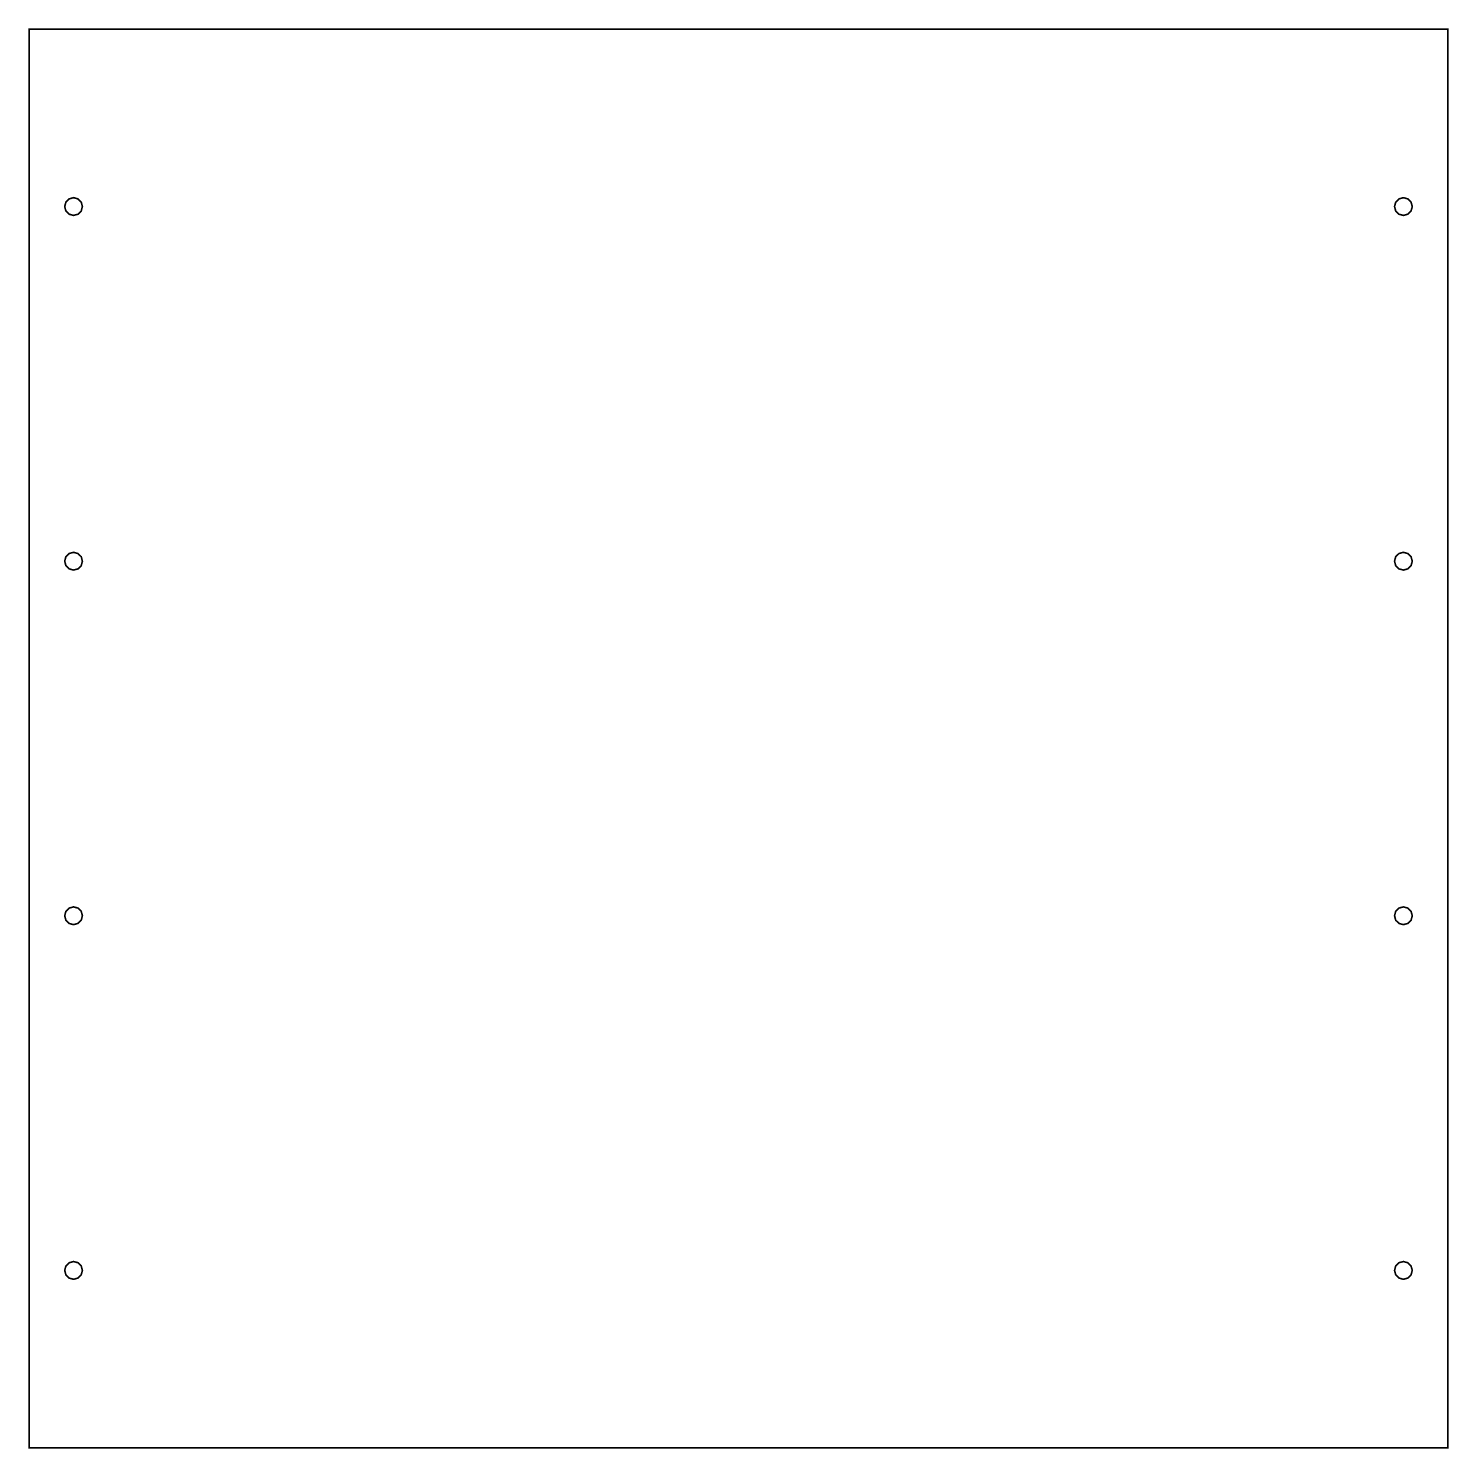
# Model space of a CAD drawing. Extents: x 0 to 9.61, y 0 to 9.61.
import ezdxf

# ---------------------------------------------------------------- set-up
doc = ezdxf.new("R2010")
doc.units = 0
doc.layers.get('0').update_dxf_attribs({"linetype": 'CONTINUOUS'})

msp = doc.modelspace()

# ---------------------------------------------------------------- linework, layer by layer
at = {"color": 0, "const_width": 0.0111}
for points in [[(0.0055, 9.6052), (9.6051, 9.6052), (9.6051, 0.0056), (0.0055, 0.0056), (0.0055, 9.6052)], [(0.3056, 8.4654), (0.2756, 8.4571), (0.2536, 8.4351), (0.2457, 8.4052), (0.2536, 8.3753), (0.2756, 8.3532), (0.3056, 8.3453), (0.3355, 8.3532), (0.3575, 8.3753), (0.3654, 8.4052), (0.3575, 8.4351), (0.3355, 8.4571), (0.3056, 8.4654)], [(9.3047, 8.4654), (9.2749, 8.4571), (9.2528, 8.4351), (9.2449, 8.4052), (9.2528, 8.3753), (9.2749, 8.3532), (9.3047, 8.3453), (9.3347, 8.3532), (9.3567, 8.3753), (9.365, 8.4052), (9.3567, 8.4351), (9.3347, 8.4571), (9.3047, 8.4654)], [(0.3056, 6.0654), (0.2756, 6.0571), (0.2536, 6.0355), (0.2457, 6.0052), (0.2536, 5.9753), (0.2756, 5.9532), (0.3056, 5.9453), (0.3355, 5.9532), (0.3575, 5.9753), (0.3654, 6.0052), (0.3575, 6.0355), (0.3355, 6.0571), (0.3056, 6.0654)], [(9.3047, 6.0654), (9.2749, 6.0571), (9.2528, 6.0355), (9.2449, 6.0052), (9.2528, 5.9753), (9.2749, 5.9532), (9.3047, 5.9453), (9.3347, 5.9532), (9.3567, 5.9753), (9.365, 6.0052), (9.3567, 6.0355), (9.3347, 6.0571), (9.3047, 6.0654)], [(0.3056, 3.6658), (0.2756, 3.6579), (0.2536, 3.6359), (0.2457, 3.606), (0.2536, 3.5756), (0.2756, 3.554), (0.3056, 3.5457), (0.3355, 3.554), (0.3575, 3.5756), (0.3654, 3.606), (0.3575, 3.6359), (0.3355, 3.6579), (0.3056, 3.6658)], [(9.3047, 3.6658), (9.2749, 3.6579), (9.2528, 3.6359), (9.2449, 3.606), (9.2528, 3.5756), (9.2749, 3.554), (9.3047, 3.5457), (9.3347, 3.554), (9.3567, 3.5756), (9.365, 3.606), (9.3567, 3.6359), (9.3347, 3.6579), (9.3047, 3.6658)], [(0.3056, 1.2658), (0.2756, 1.2579), (0.2536, 1.2359), (0.2457, 1.206), (0.2536, 1.1761), (0.2756, 1.154), (0.3056, 1.1457), (0.3355, 1.154), (0.3575, 1.1761), (0.3654, 1.206), (0.3575, 1.2359), (0.3355, 1.2579), (0.3056, 1.2658)], [(9.3047, 1.2658), (9.2749, 1.2579), (9.2528, 1.2359), (9.2449, 1.206), (9.2528, 1.1761), (9.2749, 1.154), (9.3047, 1.1457), (9.3347, 1.154), (9.3567, 1.1761), (9.365, 1.206), (9.3567, 1.2359), (9.3347, 1.2579), (9.3047, 1.2658)]]:
    msp.add_lwpolyline(points, close=True, dxfattribs=at)

doc.saveas('drawing.dxf')
